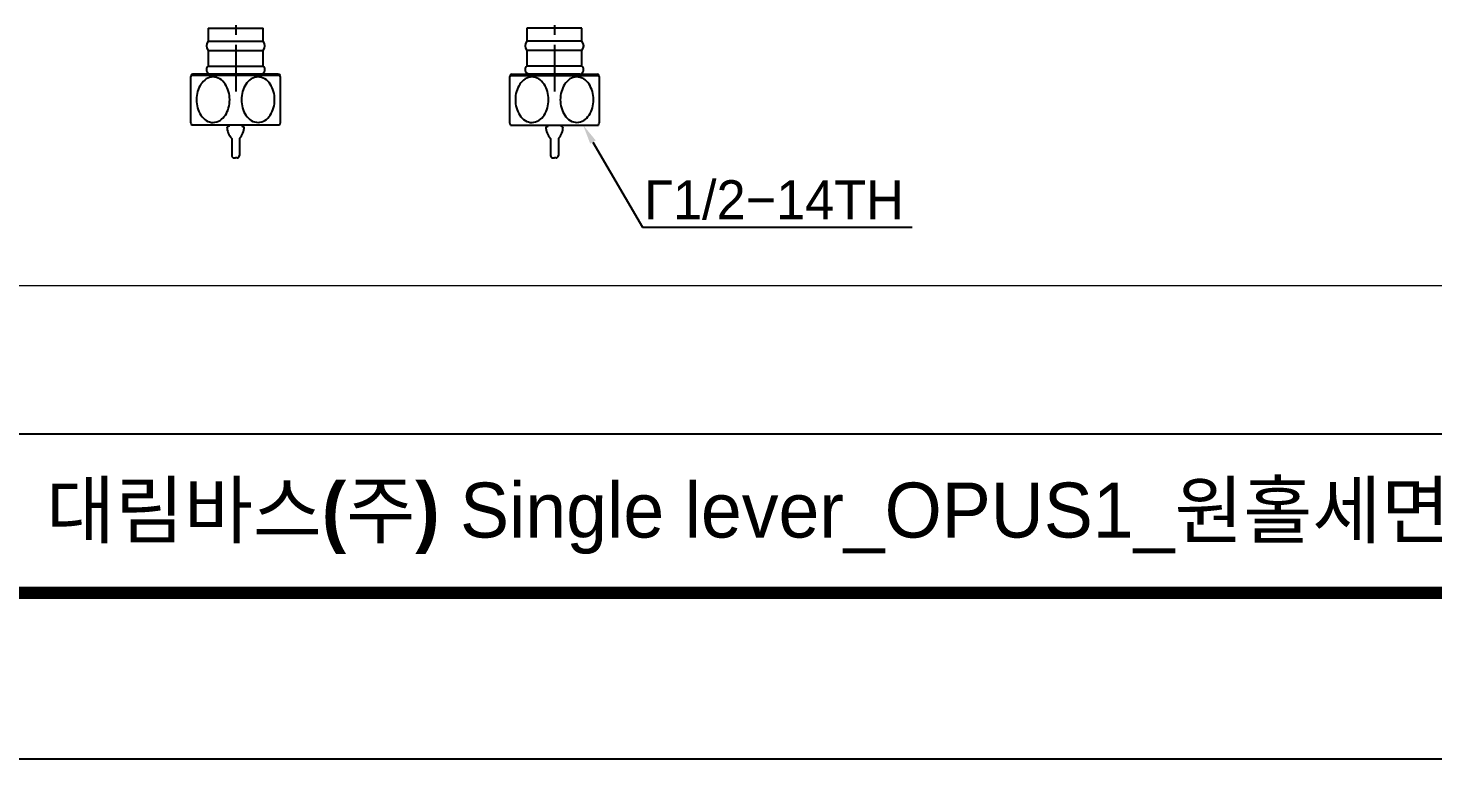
# Model space of a CAD drawing. Extents: x 0 to 1354, y 0 to 992.
# Drawn here: x 259.3 to 618.7, y 0 to 186.9 of the extents above; entities that cross this region are included whole.
import ezdxf
from ezdxf import colors
from ezdxf.entities.mleader import LeaderData, LeaderLine
from ezdxf.math import Vec2, Vec3

# ---------------------------------------------------------------- set-up
doc = ezdxf.new("R2010")
doc.units = 0
doc.header["$LTSCALE"] = 10
doc.header["$MEASUREMENT"] = 0
doc.linetypes.add('CENTER', pattern=[2, 1.25, -0.25, 0.25, -0.25])
doc.layers.get('0').update_dxf_attribs({"linetype": 'CONTINUOUS'})
doc.layers.add('1', color=7, linetype='CONTINUOUS')
doc.layers.add('치수선', color=7, linetype='CONTINUOUS', lineweight=20)
doc.styles.add('Daelim Dimension', font='')
doc.styles.get("Standard").update_dxf_attribs({"font": 'SYMBOL'})
doc.styles.get('Daelim Dimension').set_extended_font_data('나눔고딕')

msp = doc.modelspace()

# ---------------------------------------------------------------- linework, layer by layer
at = {"color": 7, "linetype": 'Continuous'}
for p, q in [((310.17, 161.68), (310.37, 161.68)), ((311.37, 158.68), (311.37, 154.28)), ((313.37, 158.68), (313.37, 154.28)), ((314.57, 161.68), (314.37, 161.68)), ((391.76, 161.68), (391.96, 161.68)), ((392.96, 158.68), (392.96, 154.28)), ((394.96, 158.68), (394.96, 154.28)), ((396.16, 161.68), (395.96, 161.68)), ((311.97, 153.68), (312.37, 153.68)), ((312.77, 153.68), (312.37, 153.68)), ((393.56, 153.68), (393.96, 153.68)), ((394.36, 153.68), (393.96, 153.68))]:
    msp.add_line(p, q, dxfattribs=at)
at = {"color": 5}
msp.add_line((21.77, 83.13), (1112.08, 83.13), dxfattribs=at)
at = {"ltscale": 0.5}
msp.add_lwpolyline([(0, 0), (1354.08, 0), (1354.08, 992.16), (0, 992.16)], close=True, dxfattribs=at)
at = {"color": 5, "linetype": 'ByBlock', "lineweight": 200, "const_width": 3.12}
msp.add_lwpolyline([(21.77, 42.48), (1332.17, 42.48), (1332.17, 969.12), (21.77, 969.12)], close=True, dxfattribs=at)
at = {"color": 7, "linetype": 'Continuous'}
for centre, radius, start, end in [((310.37, 162.08), 0.4, 270, 0), ((314.37, 162.08), 0.4, 180, 270), ((391.96, 162.08), 0.4, 270, 0), ((395.96, 162.08), 0.4, 180, 270), ((314.52, 161.68), 4.35, 180, 223.6028), ((310.22, 161.68), 4.35, 316.3972, 0), ((396.11, 161.68), 4.35, 180, 223.6028), ((391.81, 161.68), 4.35, 316.3972, 0), ((311.97, 154.28), 0.6, 180, 270), ((312.77, 154.28), 0.6, 270, 0), ((393.56, 154.28), 0.6, 180, 270), ((394.36, 154.28), 0.6, 270, 0)]:
    msp.add_arc(centre, radius, start, end, dxfattribs=at)
at = {"layer": '1', "color": 7, "linetype": 'Continuous'}
for p, q in [((305.32, 186.89), (305.32, 183.55)), ((305.32, 186.89), (319.46, 186.89)), ((305.32, 183.55), (319.46, 183.55)), ((319.46, 183.55), (319.46, 186.89)), ((386.87, 186.89), (386.87, 183.55)), ((401, 186.89), (386.87, 186.89)), ((401, 183.55), (386.87, 183.55)), ((401, 183.55), (401, 186.89)), ((305.32, 181.17), (305.32, 177.2)), ((305.32, 181.17), (319.46, 181.17)), ((319.46, 177.2), (319.46, 181.17)), ((386.87, 181.17), (386.87, 177.2)), ((401, 181.17), (386.87, 181.17)), ((401, 177.2), (401, 181.17)), ((305.32, 177.2), (319.46, 177.2)), ((401, 177.2), (386.87, 177.2)), ((323.75, 174.76), (301, 174.76)), ((323.28, 175.08), (301.46, 175.08)), ((305.89, 175.13), (318.89, 175.13)), ((382.58, 174.76), (405.33, 174.76)), ((383.05, 175.08), (404.87, 175.08)), ((400.44, 175.13), (387.44, 175.13)), ((323.62, 162.08), (301.12, 162.08)), ((382.71, 162.08), (405.21, 162.08))]:
    msp.add_line(p, q, dxfattribs=at)
for centre, radius, start, end in [((306.74, 182.36), 1.85, 139.994, 220.006), ((318.04, 182.36), 1.85, 319.994, 40.006), ((388.29, 182.36), 1.85, 139.994, 220.006), ((399.59, 182.36), 1.85, 319.994, 40.006), ((306.06, 176.29), 1.17, 129.0931, 261.5151), ((318.72, 176.29), 1.17, 278.4849, 50.9069), ((387.61, 176.29), 1.17, 129.0931, 261.5151), ((400.26, 176.29), 1.17, 278.4849, 50.9069), ((317.4, 168.58), 17.53, 159.3657, 160.6857), ((301.46, 174.58), 0.5, 90, 159.3657), ((323.28, 174.58), 0.5, 20.6343, 90), ((307.34, 168.58), 17.53, 19.3096, 20.6343), ((398.98, 168.58), 17.53, 159.3657, 160.6857), ((383.05, 174.58), 0.5, 90, 159.3657), ((404.87, 174.58), 0.5, 20.6343, 90), ((388.93, 168.58), 17.53, 19.3096, 20.6343), ((317.4, 168.58), 17.53, 199.4422, 201.7699), ((307.34, 168.58), 17.53, 338.2301, 340.5504), ((398.98, 168.58), 17.53, 199.4422, 201.7699), ((388.93, 168.58), 17.53, 338.2301, 340.5504)]:
    msp.add_arc(centre, radius, start, end, dxfattribs=at)
at = {"layer": '1', "color": 1, "linetype": 'CENTER'}
for points in [[(312.39, 202.63), (312.39, 197.63), (312.39, 170.7)], [(393.94, 202.63), (393.94, 197.63), (393.94, 170.7)]]:
    msp.add_open_spline(points, degree=1, knots=[0, 0, 0.156596, 1, 1], dxfattribs=at)
at = {"layer": '1', "color": 7, "linetype": 'Continuous'}
for points, knots in [([(300.87, 174.42), (300.87, 174.42), (300.87, 173.65), (300.87, 171.41), (300.87, 169.99), (300.87, 167.18), (300.87, 165.77), (300.87, 163.53), (300.87, 162.75), (300.87, 162.75)], [0, 0, 0, 0, 0.249926, 0.249926, 0.499951, 0.499951, 0.749975, 0.749975, 1, 1, 1, 1]), ([(302.81, 166.02), (302.35, 167.33), (302.26, 168.77), (302.81, 171.51), (303.47, 172.79), (305.47, 174.42), (306.81, 174.64), (309.07, 173.61), (309.95, 172.46), (310.89, 169.87), (310.98, 168.39), (310.43, 165.67), (309.77, 164.38), (307.78, 162.75), (306.43, 162.52), (304.15, 163.57), (303.28, 164.71), (302.81, 166.02)], [0, 0, 0, 0, 0.125, 0.125, 0.25, 0.25, 0.375, 0.375, 0.5, 0.5, 0.625, 0.625, 0.75, 0.75, 0.875, 0.875, 1, 1, 1, 1]), ([(321.93, 166.02), (321.46, 164.71), (320.6, 163.58), (318.35, 162.53), (317.01, 162.73), (314.99, 164.35), (314.32, 165.63), (313.76, 168.36), (313.85, 169.84), (314.77, 172.42), (315.64, 173.58), (317.88, 174.63), (319.24, 174.43), (321.24, 172.82), (321.92, 171.54), (322.49, 168.78), (322.4, 167.32), (321.93, 166.02)], [0, 0, 0, 0, 0.125, 0.125, 0.25, 0.25, 0.375, 0.375, 0.5, 0.5, 0.625, 0.625, 0.75, 0.75, 0.875, 0.875, 1, 1, 1, 1]), ([(323.87, 162.75), (323.87, 162.75), (323.87, 163.53), (323.87, 165.75), (323.87, 167.17), (323.87, 169.98), (323.87, 171.39), (323.87, 173.61), (323.87, 174.41), (323.87, 174.42), (323.87, 174.42), (323.87, 174.42)], [0, 0, 0, 0, 0.24996, 0.24996, 0.499921, 0.499921, 0.749881, 0.749881, 0.999842, 0.999842, 1, 1, 1, 1]), ([(382.46, 174.42), (382.46, 174.42), (382.46, 173.65), (382.46, 171.41), (382.46, 169.99), (382.46, 167.18), (382.46, 165.77), (382.46, 163.53), (382.46, 162.75), (382.46, 162.75)], [0, 0, 0, 0, 0.249926, 0.249926, 0.499951, 0.499951, 0.749975, 0.749975, 1, 1, 1, 1]), ([(384.4, 166.02), (383.93, 167.33), (383.84, 168.77), (384.4, 171.51), (385.05, 172.79), (387.06, 174.42), (388.39, 174.64), (390.66, 173.61), (391.54, 172.46), (392.48, 169.87), (392.57, 168.39), (392.02, 165.67), (391.36, 164.38), (389.37, 162.75), (388.02, 162.52), (385.74, 163.57), (384.87, 164.71), (384.4, 166.02)], [0, 0, 0, 0, 0.125, 0.125, 0.25, 0.25, 0.375, 0.375, 0.5, 0.5, 0.625, 0.625, 0.75, 0.75, 0.875, 0.875, 1, 1, 1, 1]), ([(403.51, 166.02), (403.04, 164.71), (402.19, 163.58), (399.93, 162.53), (398.59, 162.73), (396.58, 164.35), (395.91, 165.63), (395.34, 168.36), (395.44, 169.84), (396.35, 172.42), (397.22, 173.58), (399.46, 174.63), (400.83, 174.43), (402.83, 172.82), (403.51, 171.54), (404.07, 168.78), (403.98, 167.32), (403.51, 166.02)], [0, 0, 0, 0, 0.125, 0.125, 0.25, 0.25, 0.375, 0.375, 0.5, 0.5, 0.625, 0.625, 0.75, 0.75, 0.875, 0.875, 1, 1, 1, 1]), ([(405.46, 162.75), (405.46, 162.75), (405.46, 163.53), (405.46, 165.75), (405.46, 167.17), (405.46, 169.98), (405.46, 171.39), (405.46, 173.61), (405.46, 174.41), (405.46, 174.42), (405.46, 174.42), (405.46, 174.42)], [0, 0, 0, 0, 0.24996, 0.24996, 0.499921, 0.499921, 0.749881, 0.749881, 0.999842, 0.999842, 1, 1, 1, 1])]:
    msp.add_open_spline(points, degree=3, knots=knots, dxfattribs=at)
at = {"layer": '치수선'}
msp.add_line((949.7, 120.98), (172.74, 120.98), dxfattribs=at)

# ---------------------------------------------------------------- texts
at = {"color": 2, "insert": (263.89, 70.66), "char_height": 14.0538, "width": 622.1015, "attachment_point": 1, "style": 'Daelim Dimension'}
msp.add_mtext('{\\fPretendard Variable SemiBold|b0|i0|c129|p2;대림바스(주)} Single lever_OPUS1_원홀세면샤워수전_DL B1116', dxfattribs=at)

# ---------------------------------------------------------------- leaders
at = {"ltscale": 0.5}
ml = msp.add_multileader_mtext('Standard', dxfattribs=at)
ml.set_content('G1/2-14TH', color=256)
ml.set_leader_properties(color=5)
ml.build(insert=Vec2(0, 0))
ml.multileader.update_dxf_attribs({"text_left_attachment_type": 6, "text_right_attachment_type": 6, "dogleg_length": 0.36, "arrow_head_size": 5})
ctx = ml.context
ctx.base_point, ctx.char_height, ctx.arrow_head_size, ctx.landing_gap_size, ctx.plane_origin = Vec3(416.84, 135.98), 10, 5, 0.09, Vec3(401.3, 162.08)
ctx.left_attachment, ctx.right_attachment = 6, 6
notes = []
notes.append((ctx, [(0, (1, 1, 0), (416.48, 135.98), (1, 0), 0.36, [(0, [(401.3, 162.08)], 0, [])])]))
ctx.mtext.insert, ctx.mtext.flow_direction = Vec3(416.93, 147.98), 5
for ctx, leaders in notes:
    for number, flags, end, landing, length, lines in leaders:
        leader = LeaderData()
        leader.index, (leader.has_last_leader_line, leader.has_dogleg_vector, leader.attachment_direction) = number, flags
        leader.last_leader_point, leader.dogleg_vector, leader.dogleg_length = Vec3(end), Vec3(landing), length
        for number, points, colour, breaks in lines:
            line = LeaderLine()
            line.index, line.vertices, line.color, line.breaks = number, Vec3.list(points), colors.encode_raw_color(colour), breaks
            leader.lines.append(line)
        ctx.leaders.append(leader)

doc.saveas('drawing.dxf')
